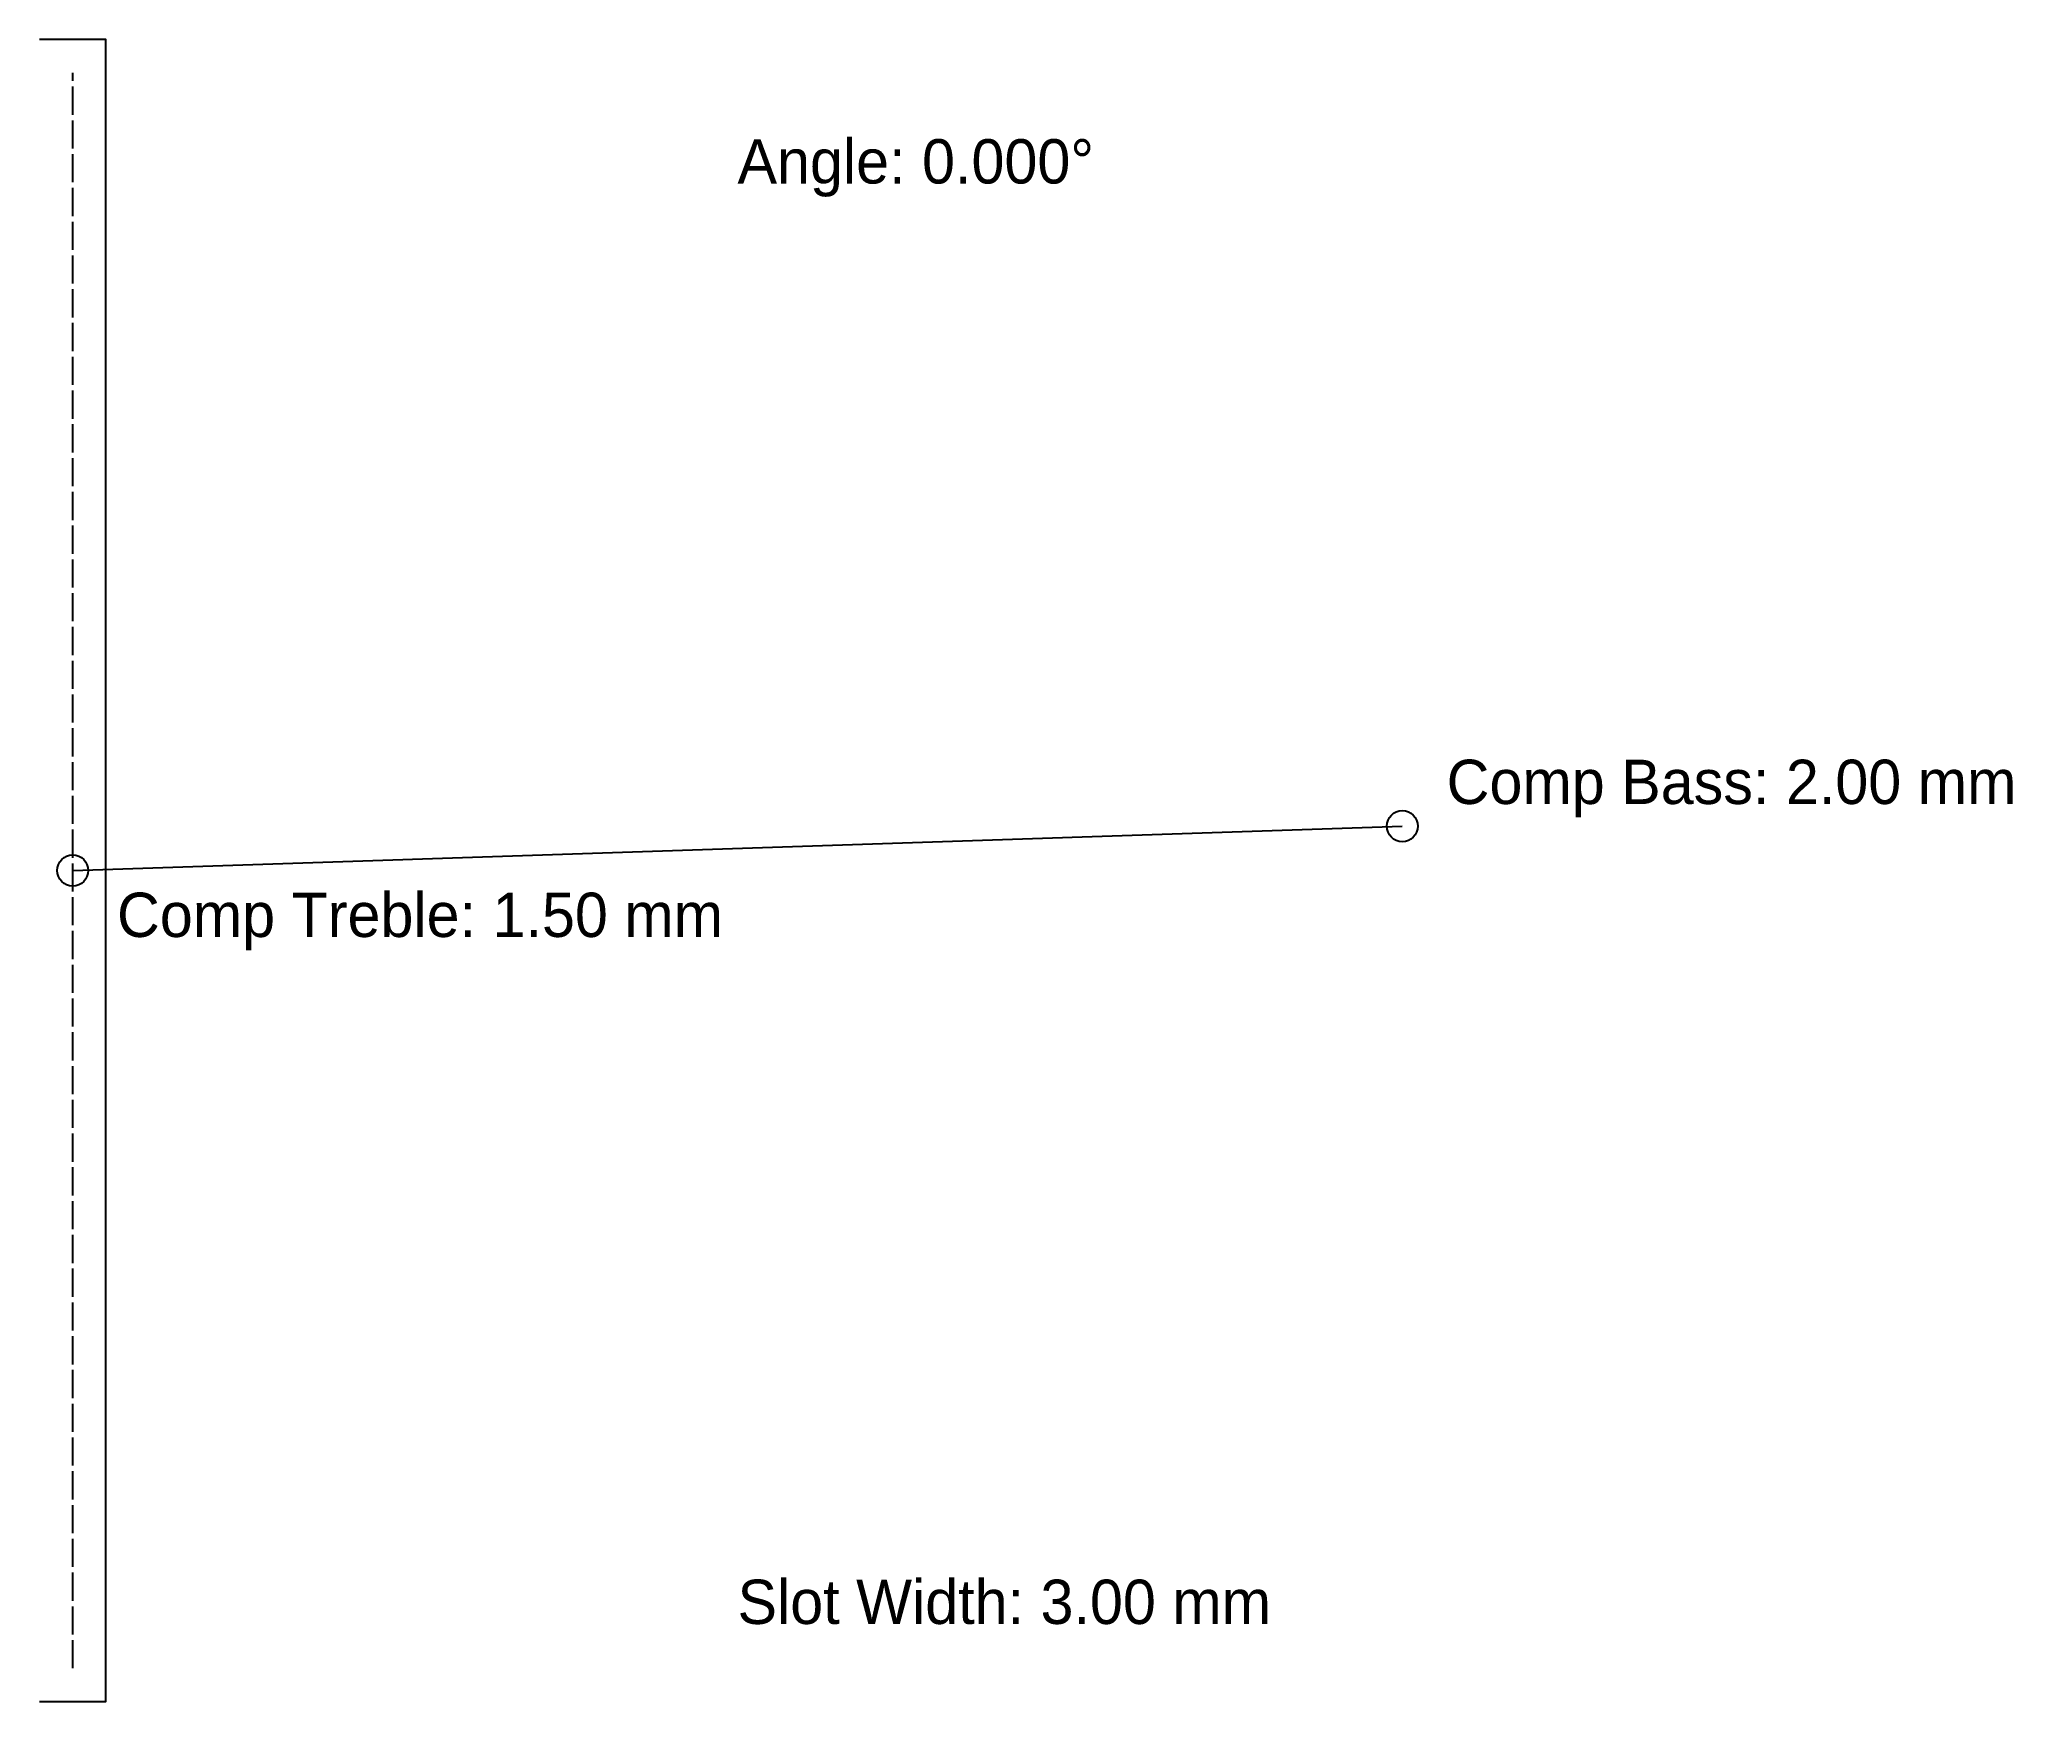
# Model space of a CAD drawing. Extents: x -2 to 657, y -38 to 38.
# Drawn here: x -1.5 to 87.5, y -37.5 to 37.5 of the extents above; entities outside this region: 2.
import ezdxf

# ---------------------------------------------------------------- set-up
doc = ezdxf.new("R2010")
doc.units = 0
doc.linetypes.add('DASHED', pattern=[1.524, 1.27, -0.254])

msp = doc.modelspace()

# ---------------------------------------------------------------- linework, layer by layer
at = {"layer": 'NUT_REFERENCE', "color": 8, "linetype": 'DASHED'}
msp.add_line((0, -36), (0, 36), dxfattribs=at)
at = {"layer": 'SADDLE_LINE', "color": 4}
msp.add_line((0, 0), (60, 2), dxfattribs=at)
for centre in [(60, 2), (0, 0)]:
    msp.add_circle(centre, 0.7, dxfattribs=at)
at = {"layer": 'SCALE_REFERENCE', "color": 8}
msp.add_line((628, -5), (628, 5), dxfattribs=at)
at = {"layer": 'SLOT_RECTANGLE', "color": 2}
msp.add_polyline3d([(-1.5, -37.5, 0), (1.5, -37.5, 0), (1.5, 37.5, 0), (-1.5, 37.5, 0)], dxfattribs=at)

# ---------------------------------------------------------------- texts
at = {"layer": 'DIMENSIONS', "color": 7}
for s, height, p in [('Angle: 0.000°', 2, (30, 31)), ('Comp Bass: 2.00 mm', 2, (62, 3)), ('Scale: 628.00 mm', 2.5, (630, -3)), ('Comp Treble: 1.50 mm', 2, (2, -3)), ('Slot Width: 3.00 mm', 2, (30, -34))]:
    msp.add_text(s, height=height, dxfattribs=at).set_placement(p)

doc.saveas('drawing.dxf')
